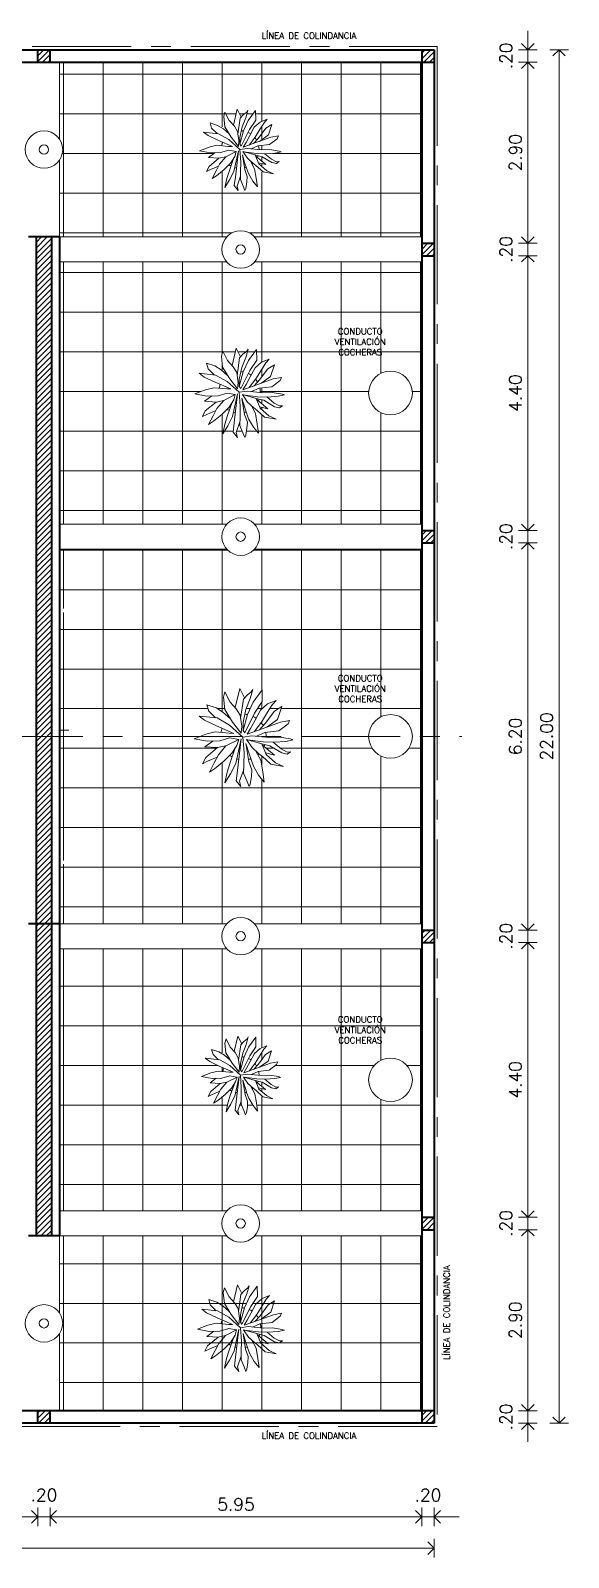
# Model space of a CAD drawing. Extents: x 952 to 1351, y -109 to 188.
# Drawn here: x 1068.18 to 1076.8, y 104.59 to 129.05 of the extents above; entities that cross this region are included whole.
import ezdxf

# ---------------------------------------------------------------- set-up
doc = ezdxf.new("R2010")
doc.units = 0
doc.header["$LTSCALE"] = 0.5
doc.linetypes.add('CENTER', pattern=[50.8, 31.75, -6.35, 6.35, -6.35])
doc.layers.get('0').update_dxf_attribs({"linetype": 'CONTINUOUS'})
doc.layers.get('Defpoints').update_dxf_attribs({"linetype": 'CONTINUOUS'})
for name, color, linetype, lineweight in [('Acotaciones', 9, 'CONTINUOUS', 9), ('Detalles .05', 243, 'CONTINUOUS', 5), ('Detalles 01', 8, 'CONTINUOUS', 9), ('Equipamiento fijo', 31, 'CONTINUOUS', 13), ('Muros corte', 7, 'CONTINUOUS', 40), ('Punta 01', 6, 'CONTINUOUS', 9), ('Punta 02', 11, 'CONTINUOUS', 20), ('Tratamiento pisos', 251, 'CONTINUOUS', 9), ('Vidrios', 147, 'CONTINUOUS', 13)]:
    doc.layers.add(name, color=color, linetype=linetype, lineweight=lineweight)
doc.styles.add('Texto 1 mm', font='simplex.shx', dxfattribs={"height": 0.1})
doc.styles.add('Texto 2 mm', font='simplex.shx', dxfattribs={"height": 0.2})
doc.dimstyles.new('Primera línea', dxfattribs={"dimscale": 0, "dimtxt": 0.2, "dimasz": 0.2, "dimexe": 0.15, "dimexo": 0, "dimgap": 0.1, "dimtad": 1, "dimzin": 4, "dimdsep": 46, "dimtxsty": 'Texto 2 mm', "dimblk": 'OPEN90', "dimcen": 2.5, "dimclrd": 256, "dimclre": 256, "dimclrt": 256, "dimadec": 0, "dimazin": 0, "dimtfac": 1, "dimtmove": 2, "dimatfit": 3, "dimldrblk": 'OPEN90', "dimfxl": 1, "dimtolj": 1, "dimtzin": 0, "dimlwd": -1, "dimlwe": -1, "dimarcsym": 0})
doc.dimstyles.new('Segunda línea', dxfattribs={"dimscale": 0, "dimtxt": 0.2, "dimasz": 0.2, "dimexe": 0.15, "dimexo": 0.5, "dimgap": 0.1, "dimtad": 1, "dimzin": 4, "dimdsep": 46, "dimtxsty": 'Texto 2 mm', "dimblk": 'OPEN90', "dimcen": 2.5, "dimclrd": 256, "dimclre": 256, "dimclrt": 256, "dimadec": 0, "dimazin": 0, "dimtfac": 1, "dimtmove": 2, "dimatfit": 3, "dimldrblk": 'OPEN90', "dimfxl": 1, "dimtolj": 1, "dimtzin": 0, "dimlwd": -1, "dimlwe": -1, "dimarcsym": 0})
pattern_1 = [(0, (10.8031, -2.4661), (0, 0.635), []), (90, (10.8031, -2.4661), (-0.635, 4e-17), [])]
pattern_2 = [(45, (10.88055, -3.54249), (-0.0449012806, 0.0449012806), [])]
pattern_3 = [(0, (10.8031, -2.4661), (1e-16, 0.635), []), (90, (10.8031, -2.4661), (-0.635, 2e-16), [])]

# ---------------------------------------------------------------- blocks, each defined once
blk = doc.blocks.new('_Open90')
at = {"color": 0, "linetype": 'ByBlock', "lineweight": -2}
for p, q in [((0, 0), (-1, 0)), ((-0.5, 0.5), (0, 0)), ((0, 0), (-0.5, -0.5))]:
    blk.add_line(p, q, dxfattribs=at)
blk = doc.blocks.new('*D204')
at = {"layer": 'Acotaciones', "transparency": 16777216}
for p, q in [((1062.949, 105.389), (1062.949, 105.089)), ((1063.149, 105.239), (1068.099, 105.239)), ((1068.299, 105.389), (1068.299, 105.089))]:
    blk.add_line(p, q, dxfattribs=at)
at = {"layer": 'Defpoints', "color": 0, "transparency": 16777216}
for p in [(1062.949, 105.389), (1068.299, 105.389), (1068.299, 105.239)]:
    blk.add_point(p, dxfattribs=at)
at = {"layer": 'Acotaciones', "transparency": 16777216, "xscale": 0.2, "yscale": 0.2, "zscale": 0.2, "rotation": 180}
blk.add_blockref('_Open90', (1062.949, 105.239), dxfattribs=at)
at = {"layer": 'Acotaciones', "transparency": 16777216, "xscale": 0.2, "yscale": 0.2, "zscale": 0.2}
blk.add_blockref('_Open90', (1068.299, 105.239), dxfattribs=at)
at = {"layer": 'Acotaciones', "transparency": 16777216, "insert": (1065.624, 105.439), "char_height": 0.2, "attachment_point": 5, "style": 'Texto 2 mm'}
blk.add_mtext('\\A1;5.35', dxfattribs=at)
blk = doc.blocks.new('*D205')
at = {"layer": 'Acotaciones', "transparency": 16777216}
for p, q in [((1068.499, 105.389), (1068.499, 105.089)), ((1068.699, 105.239), (1074.249, 105.239)), ((1074.449, 105.389), (1074.449, 105.089))]:
    blk.add_line(p, q, dxfattribs=at)
at = {"layer": 'Defpoints', "color": 0, "transparency": 16777216}
for p in [(1068.499, 105.389), (1074.449, 105.389), (1074.449, 105.239)]:
    blk.add_point(p, dxfattribs=at)
at = {"layer": 'Acotaciones', "transparency": 16777216, "xscale": 0.2, "yscale": 0.2, "zscale": 0.2, "rotation": 180}
blk.add_blockref('_Open90', (1068.499, 105.239), dxfattribs=at)
at = {"layer": 'Acotaciones', "transparency": 16777216, "xscale": 0.2, "yscale": 0.2, "zscale": 0.2}
blk.add_blockref('_Open90', (1074.449, 105.239), dxfattribs=at)
at = {"layer": 'Acotaciones', "transparency": 16777216, "insert": (1071.474, 105.439), "char_height": 0.2, "attachment_point": 5, "style": 'Texto 2 mm'}
blk.add_mtext('\\A1;5.95', dxfattribs=at)
blk = doc.blocks.new('*D207')
at = {"layer": 'Acotaciones', "transparency": 16777216}
for p, q in [((1032.649, 104.889), (1032.649, 104.589)), ((1032.849, 104.739), (1074.449, 104.739)), ((1074.649, 104.889), (1074.649, 104.589))]:
    blk.add_line(p, q, dxfattribs=at)
at = {"layer": 'Defpoints', "color": 0, "transparency": 16777216}
for p in [(1032.649, 105.389), (1074.649, 105.389), (1074.649, 104.739)]:
    blk.add_point(p, dxfattribs=at)
at = {"layer": 'Acotaciones', "transparency": 16777216, "xscale": 0.2, "yscale": 0.2, "zscale": 0.2, "rotation": 180}
blk.add_blockref('_Open90', (1032.649, 104.739), dxfattribs=at)
at = {"layer": 'Acotaciones', "transparency": 16777216, "xscale": 0.2, "yscale": 0.2, "zscale": 0.2}
blk.add_blockref('_Open90', (1074.649, 104.739), dxfattribs=at)
at = {"layer": 'Acotaciones', "transparency": 16777216, "insert": (1053.649, 104.939), "char_height": 0.2, "attachment_point": 5, "style": 'Texto 2 mm'}
blk.add_mtext('\\A1;42.00', dxfattribs=at)
blk = doc.blocks.new('*D208')
at = {"layer": 'Acotaciones', "transparency": 16777216}
for p, q in [((1075.999, 109.839), (1076.299, 109.839)), ((1076.149, 107.139), (1076.149, 109.639)), ((1075.999, 106.939), (1076.299, 106.939))]:
    blk.add_line(p, q, dxfattribs=at)
at = {"layer": 'Defpoints', "color": 0, "transparency": 16777216}
for p in [(1075.999, 109.839), (1076.149, 109.839), (1075.999, 106.939)]:
    blk.add_point(p, dxfattribs=at)
at = {"layer": 'Acotaciones', "transparency": 16777216, "xscale": 0.2, "yscale": 0.2, "zscale": 0.2}
for p, rotation in [((1076.149, 109.839), 90), ((1076.149, 106.939), 270)]:
    blk.add_blockref('_Open90', p, dxfattribs=dict(at, rotation=rotation))
at = {"layer": 'Acotaciones', "transparency": 16777216, "insert": (1075.949, 108.389), "char_height": 0.2, "attachment_point": 5, "rotation": 90, "style": 'Texto 2 mm'}
blk.add_mtext('\\A1;2.90', dxfattribs=at)
blk = doc.blocks.new('*D209')
at = {"layer": 'Acotaciones', "transparency": 16777216}
for p, q in [((1075.999, 114.439), (1076.299, 114.439)), ((1076.149, 110.239), (1076.149, 114.239)), ((1075.999, 110.039), (1076.299, 110.039))]:
    blk.add_line(p, q, dxfattribs=at)
at = {"layer": 'Defpoints', "color": 0, "transparency": 16777216}
for p in [(1075.999, 114.439), (1076.149, 114.439), (1075.999, 110.039)]:
    blk.add_point(p, dxfattribs=at)
at = {"layer": 'Acotaciones', "transparency": 16777216, "xscale": 0.2, "yscale": 0.2, "zscale": 0.2}
for p, rotation in [((1076.149, 114.439), 90), ((1076.149, 110.039), 270)]:
    blk.add_blockref('_Open90', p, dxfattribs=dict(at, rotation=rotation))
at = {"layer": 'Acotaciones', "transparency": 16777216, "insert": (1075.949, 112.239), "char_height": 0.2, "attachment_point": 5, "rotation": 90, "style": 'Texto 2 mm'}
blk.add_mtext('\\A1;4.40', dxfattribs=at)
blk = doc.blocks.new('*D210')
at = {"layer": 'Acotaciones', "transparency": 16777216}
for p, q in [((1075.999, 120.839), (1076.299, 120.839)), ((1076.149, 114.839), (1076.149, 120.639)), ((1075.999, 114.639), (1076.299, 114.639))]:
    blk.add_line(p, q, dxfattribs=at)
at = {"layer": 'Defpoints', "color": 0, "transparency": 16777216}
for p in [(1075.999, 120.839), (1076.149, 120.839), (1075.999, 114.639)]:
    blk.add_point(p, dxfattribs=at)
at = {"layer": 'Acotaciones', "transparency": 16777216, "xscale": 0.2, "yscale": 0.2, "zscale": 0.2}
for p, rotation in [((1076.149, 120.839), 90), ((1076.149, 114.639), 270)]:
    blk.add_blockref('_Open90', p, dxfattribs=dict(at, rotation=rotation))
at = {"layer": 'Acotaciones', "transparency": 16777216, "insert": (1075.949, 117.739), "char_height": 0.2, "attachment_point": 5, "rotation": 90, "style": 'Texto 2 mm'}
blk.add_mtext('\\A1;6.20', dxfattribs=at)
blk = doc.blocks.new('*D211')
at = {"layer": 'Acotaciones', "transparency": 16777216}
for p, q in [((1075.999, 125.439), (1076.299, 125.439)), ((1076.149, 121.239), (1076.149, 125.239)), ((1075.999, 121.039), (1076.299, 121.039))]:
    blk.add_line(p, q, dxfattribs=at)
at = {"layer": 'Defpoints', "color": 0, "transparency": 16777216}
for p in [(1075.999, 125.439), (1076.149, 125.439), (1075.999, 121.039)]:
    blk.add_point(p, dxfattribs=at)
at = {"layer": 'Acotaciones', "transparency": 16777216, "xscale": 0.2, "yscale": 0.2, "zscale": 0.2}
for p, rotation in [((1076.149, 125.439), 90), ((1076.149, 121.039), 270)]:
    blk.add_blockref('_Open90', p, dxfattribs=dict(at, rotation=rotation))
at = {"layer": 'Acotaciones', "transparency": 16777216, "insert": (1075.949, 123.239), "char_height": 0.2, "attachment_point": 5, "rotation": 90, "style": 'Texto 2 mm'}
blk.add_mtext('\\A1;4.40', dxfattribs=at)
blk = doc.blocks.new('*D212')
at = {"layer": 'Acotaciones', "transparency": 16777216}
for p, q in [((1075.999, 128.539), (1076.299, 128.539)), ((1076.149, 125.839), (1076.149, 128.339)), ((1075.999, 125.639), (1076.299, 125.639))]:
    blk.add_line(p, q, dxfattribs=at)
at = {"layer": 'Defpoints', "color": 0, "transparency": 16777216}
for p in [(1075.999, 128.539), (1076.149, 128.539), (1075.999, 125.639)]:
    blk.add_point(p, dxfattribs=at)
at = {"layer": 'Acotaciones', "transparency": 16777216, "xscale": 0.2, "yscale": 0.2, "zscale": 0.2}
for p, rotation in [((1076.149, 128.539), 90), ((1076.149, 125.639), 270)]:
    blk.add_blockref('_Open90', p, dxfattribs=dict(at, rotation=rotation))
at = {"layer": 'Acotaciones', "transparency": 16777216, "insert": (1075.949, 127.089), "char_height": 0.2, "attachment_point": 5, "rotation": 90, "style": 'Texto 2 mm'}
blk.add_mtext('\\A1;2.90', dxfattribs=at)
blk = doc.blocks.new('*D213')
at = {"layer": 'Acotaciones', "transparency": 16777216}
for p, q in [((1076.499, 128.739), (1076.799, 128.739)), ((1076.649, 106.939), (1076.649, 128.539)), ((1076.499, 106.739), (1076.799, 106.739))]:
    blk.add_line(p, q, dxfattribs=at)
at = {"layer": 'Defpoints', "color": 0, "transparency": 16777216}
for p in [(1075.999, 128.739), (1076.649, 128.739), (1075.999, 106.739)]:
    blk.add_point(p, dxfattribs=at)
at = {"layer": 'Acotaciones', "transparency": 16777216, "xscale": 0.2, "yscale": 0.2, "zscale": 0.2}
for p, rotation in [((1076.649, 128.739), 90), ((1076.649, 106.739), 270)]:
    blk.add_blockref('_Open90', p, dxfattribs=dict(at, rotation=rotation))
at = {"layer": 'Acotaciones', "transparency": 16777216, "insert": (1076.449, 117.739), "char_height": 0.2, "attachment_point": 5, "rotation": 90, "style": 'Texto 2 mm'}
blk.add_mtext('\\A1;22.00', dxfattribs=at)
blk = doc.blocks.new('Planta 1')
for p, q in [((-0.039, 0.64), (-0.099, 0.388)), ((0.024, 0.515), (-0.039, 0.64)), ((0.132, 0.627), (0.097, 0.506)), ((0.113, 0.595), (0.132, 0.627)), ((0.137, 0.461), (0.254, 0.622)), ((0.254, 0.622), (0.257, 0.466)), ((-0.35, 0.384), (-0.47, 0.424)), ((-0.47, 0.424), (-0.446, 0.342)), ((-0.233, 0.595), (-0.254, 0.525)), ((-0.254, 0.525), (-0.236, 0.364)), ((-0.166, 0.461), (-0.233, 0.595)), ((-0.084, 0.372), (-0.166, 0.461)), ((-0.027, 0.244), (0.009, 0.498)), ((0.009, 0.498), (0.057, 0.553)), ((0.097, 0.506), (0.041, 0.362)), ((0.057, 0.553), (0.113, 0.595)), ((0.063, 0.299), (0.137, 0.461)), ((0.257, 0.466), (0.156, 0.317)), ((0.326, 0.436), (0.233, 0.354)), ((0.438, 0.481), (0.326, 0.436)), ((0.326, 0.329), (0.387, 0.426)), ((0.387, 0.426), (0.438, 0.481)), ((0.512, 0.401), (0.416, 0.342)), ((0.456, 0.232), (0.512, 0.401)), ((-0.337, 0.252), (-0.574, 0.277)), ((-0.574, 0.277), (-0.502, 0.222)), ((-0.502, 0.222), (-0.345, 0.15)), ((-0.446, 0.342), (-0.358, 0.254)), ((-0.259, 0.329), (-0.35, 0.384)), ((-0.172, 0.158), (-0.337, 0.252)), ((-0.164, 0.246), (-0.259, 0.329)), ((-0.236, 0.364), (-0.134, 0.198)), ((-0.033, 0.287), (-0.084, 0.372)), ((-0.012, 0.145), (-0.033, 0.287)), ((0.041, 0.362), (0.004, 0.193)), ((0.004, 0.087), (0.063, 0.299)), ((0.156, 0.317), (0.026, 0.055)), ((0.164, 0.225), (0.102, 0.113)), ((0.233, 0.354), (0.164, 0.225)), ((0.246, 0.198), (0.326, 0.329)), ((0.416, 0.342), (0.297, 0.18)), ((0.315, 0.131), (0.456, 0.232)), ((0.616, 0.217), (0.496, 0.195)), ((0.597, 0.173), (0.616, 0.217)), ((-0.483, 0.039), (-0.637, -0.021)), ((-0.361, 0.068), (-0.483, 0.039)), ((-0.177, 0.051), (-0.361, 0.068)), ((-0.345, 0.15), (-0.116, 0.05)), ((-0.116, 0.05), (-0.177, 0.051)), ((0.002, 0.002), (-0.172, 0.158)), ((-0.134, 0.198), (-0.021, 0.051)), ((-0.021, 0.051), (-0.012, 0.145)), ((0.002, 0.002), (0.121, 0.019)), ((0.017, -0.2), (0.002, 0.002)), ((0.004, 0.193), (0.004, 0.087)), ((0.026, 0.055), (0.004, 0.087)), ((0.102, 0.113), (0.058, 0.039)), ((0.257, 0.111), (0.058, 0.039)), ((0.121, 0.019), (0.347, -0.006)), ((0.149, 0.072), (0.246, 0.198)), ((0.182, 0.012), (0.291, 0.061)), ((0.297, 0.18), (0.22, 0.096)), ((0.496, 0.195), (0.257, 0.111)), ((0.291, 0.061), (0.475, 0.081)), ((0.475, 0.081), (0.597, 0.173)), ((-0.637, -0.021), (-0.464, -0.053)), ((-0.394, -0.051), (-0.496, -0.128)), ((-0.496, -0.128), (-0.331, -0.138)), ((-0.331, -0.138), (-0.486, -0.267)), ((-0.464, -0.053), (-0.302, -0.048)), ((-0.331, -0.138), (-0.22, -0.115)), ((-0.22, -0.115), (-0.318, -0.232)), ((-0.302, -0.048), (-0.172, -0.011)), ((-0.053, -0.03), (-0.22, -0.115)), ((-0.172, -0.011), (-0.053, -0.03)), ((-0.097, -0.141), (-0.164, -0.334)), ((-0.142, -0.212), (-0.076, -0.108)), ((-0.092, -0.346), (-0.019, -0.022)), ((-0.076, -0.108), (-0.053, -0.03)), ((-0.068, -0.438), (-0.019, -0.022)), ((0.015, -0.354), (0.017, -0.2)), ((0.043, -0.084), (0.081, -0.319)), ((0.084, -0.22), (0.043, -0.084)), ((0.051, -0.031), (0.249, -0.086)), ((0.124, -0.138), (0.051, -0.031)), ((0.27, -0.061), (0.062, -0.034)), ((0.209, -0.215), (0.124, -0.138)), ((0.174, -0.184), (0.238, -0.304)), ((0.249, -0.086), (0.307, -0.227)), ((0.358, -0.113), (0.249, -0.086)), ((0.257, -0.103), (0.416, -0.237)), ((0.414, -0.066), (0.27, -0.061)), ((0.347, -0.006), (0.48, -0.001)), ((0.512, -0.207), (0.358, -0.113)), ((0.401, -0.065), (0.507, -0.153)), ((0.566, -0.056), (0.414, -0.066)), ((0.48, -0.001), (0.627, -0.023)), ((0.507, -0.153), (0.584, -0.195)), ((0.659, -0.036), (0.566, -0.056)), ((0.584, -0.195), (0.629, -0.192)), ((0.629, -0.192), (0.584, -0.222)), ((0.627, -0.023), (0.659, -0.036)), ((-0.486, -0.267), (-0.528, -0.349)), ((-0.528, -0.349), (-0.462, -0.317)), ((-0.462, -0.317), (-0.334, -0.262)), ((-0.374, -0.336), (-0.438, -0.461)), ((-0.318, -0.232), (-0.374, -0.336)), ((-0.369, -0.416), (-0.246, -0.317)), ((-0.246, -0.317), (-0.142, -0.212)), ((-0.164, -0.334), (-0.206, -0.458)), ((-0.161, -0.483), (-0.092, -0.346)), ((0.012, -0.475), (0.015, -0.354)), ((0.081, -0.319), (0.121, -0.428)), ((0.11, -0.294), (0.084, -0.22)), ((0.14, -0.379), (0.11, -0.294)), ((0.209, -0.5), (0.14, -0.379)), ((0.259, -0.254), (0.209, -0.215)), ((0.238, -0.304), (0.265, -0.456)), ((0.371, -0.356), (0.259, -0.254)), ((0.416, -0.237), (0.299, -0.208)), ((0.307, -0.227), (0.43, -0.336)), ((0.536, -0.386), (0.371, -0.356)), ((0.43, -0.336), (0.536, -0.386)), ((0.584, -0.222), (0.512, -0.207)), ((-0.438, -0.461), (-0.369, -0.416)), ((-0.206, -0.458), (-0.233, -0.6)), ((-0.233, -0.6), (-0.161, -0.483)), ((-0.086, -0.572), (-0.068, -0.438)), ((-0.023, -0.649), (-0.086, -0.572)), ((0.013, -0.425), (-0.041, -0.58)), ((-0.041, -0.58), (-0.023, -0.649)), ((0.057, -0.582), (0.012, -0.475)), ((0.084, -0.649), (0.057, -0.582)), ((0.116, -0.515), (0.1, -0.617)), ((0.121, -0.428), (0.116, -0.515)), ((0.281, -0.59), (0.209, -0.5)), ((0.265, -0.456), (0.281, -0.59)), ((0.1, -0.617), (0.084, -0.649))]:
    blk.add_line(p, q)
at = {"layer": 'Detalles .05'}
for start, end in [(125.0386, 125.0807), (79.6774, 86.207), (55.7777, 65.1238), (157.2574, 168.4231), (29.6412, 39.1255), (359.4429, 11.7162), (335.4998, 341.0401), (233.5733, 240.8096), (253.2847, 258.683), (283.2227, 289.1148), (309.5647, 313.1025)]:
    blk.add_arc((0.008, 0.001), 0.3, start, end, dxfattribs=at)

msp = doc.modelspace()

# ---------------------------------------------------------------- hatches: boundary and pattern name
at = {"layer": 'Detalles 01'}
h = msp.add_hatch(dxfattribs=at)
h.set_pattern_fill('ANSI31', color=256, scale=0.02, style=0)
h.set_pattern_definition(pattern_2)
h.paths.add_polyline_path([(1068.299, 128.739), (1068.299, 128.539), (1068.499, 128.539), (1068.499, 128.739)])
h = msp.add_hatch(dxfattribs=at)
h.set_pattern_fill('ANSI31', color=256, scale=0.02, style=0)
h.set_pattern_definition(pattern_2)
h.paths.add_polyline_path([(1074.449, 128.539), (1074.649, 128.539), (1074.649, 128.739), (1074.449, 128.739)])
h = msp.add_hatch(dxfattribs=at)
h.set_pattern_fill('ANSI31', color=256, scale=0.02, style=0)
h.set_pattern_definition(pattern_2)
h.paths.add_polyline_path([(1068.519, 125.739), (1068.279, 125.739), (1068.279, 114.739), (1068.519, 114.739)])
h = msp.add_hatch(dxfattribs=at)
h.set_pattern_fill('ANSI31', color=256, scale=0.02, style=0)
h.set_pattern_definition(pattern_2)
h.paths.add_polyline_path([(1074.449, 125.439), (1074.649, 125.439), (1074.649, 125.639), (1074.449, 125.639)])
h = msp.add_hatch(dxfattribs=at)
h.set_pattern_fill('ANSI31', color=256, scale=0.02, style=0)
h.set_pattern_definition(pattern_2)
h.paths.add_polyline_path([(1074.649, 120.839), (1074.649, 121.039), (1074.449, 121.039), (1074.449, 120.839)])
h = msp.add_hatch(dxfattribs=at)
h.set_pattern_fill('ANSI31', color=256, scale=0.02, style=0)
h.set_pattern_definition(pattern_2)
h.paths.add_polyline_path([(1068.519, 114.739), (1068.279, 114.739), (1068.279, 109.739), (1068.519, 109.739)])
h = msp.add_hatch(dxfattribs=at)
h.set_pattern_fill('ANSI31', color=256, scale=0.02, style=0)
h.set_pattern_definition(pattern_2)
h.paths.add_polyline_path([(1074.649, 114.639), (1074.449, 114.639), (1074.449, 114.439), (1074.649, 114.439)])
h = msp.add_hatch(dxfattribs=at)
h.set_pattern_fill('ANSI31', color=256, scale=0.02, style=0)
h.set_pattern_definition([(45, (10.8031, -5.668977), (-0.0449012806, 0.0449012806), [])])
h.paths.add_polyline_path([(1074.649, 110.039), (1074.449, 110.039), (1074.449, 109.839), (1074.649, 109.839)])
h = msp.add_hatch(dxfattribs=at)
h.set_pattern_fill('ANSI31', color=256, scale=0.02, style=0)
h.set_pattern_definition(pattern_2)
h.paths.add_polyline_path([(1068.499, 106.939), (1068.299, 106.939), (1068.299, 106.739), (1068.499, 106.739)])
h = msp.add_hatch(dxfattribs=at)
h.set_pattern_fill('ANSI31', color=256, scale=0.02, style=0)
h.set_pattern_definition(pattern_2)
h.paths.add_polyline_path([(1074.449, 106.739), (1074.649, 106.739), (1074.649, 106.939), (1074.449, 106.939)])
at = {"layer": 'Tratamiento pisos'}
h = msp.add_hatch(dxfattribs=at)
h.set_pattern_fill('NET,_O', color=256, scale=0.2)
h.set_pattern_definition(pattern_3)
h.paths.add_polyline_path([(1068.649, 128.539), (1068.649, 127.305, -0.147477), (1068.699, 127.139, -0.147477), (1068.649, 126.973), (1068.649, 125.739), (1071.325, 125.739, -0.447214), (1071.772, 125.739), (1074.449, 125.739), (1074.449, 128.539)])
h.paths.add_polyline_path([(1071.172, 127.396), (1071.083, 127.484), (1071.059, 127.566), (1071.297, 127.487), (1071.276, 127.669), (1071.298, 127.739), (1071.365, 127.604), (1071.433, 127.53), (1071.494, 127.784), (1071.552, 127.667), (1071.647, 127.739), (1071.665, 127.771), (1071.63, 127.649), (1071.574, 127.504), (1071.561, 127.442, -0.028046), (1071.594, 127.438), (1071.671, 127.604), (1071.789, 127.766), (1071.792, 127.551), (1071.974, 127.624), (1071.923, 127.569), (1071.861, 127.471), (1071.776, 127.33, -0.119282), (1071.837, 127.202), (1072.011, 127.221), (1072.135, 127.313), (1072.154, 127.358), (1072.033, 127.336), (1071.818, 127.26, -0.104678), (1071.843, 127.137), (1071.883, 127.133), (1072.099, 127.141), (1072.197, 127.103), (1071.962, 127.053), (1072.044, 126.985), (1072.121, 126.943), (1072.167, 126.945), (1072.098, 126.9), (1071.893, 127.025), (1071.827, 127.042, -0.024179), (1071.816, 127.015), (1071.952, 126.9), (1071.834, 126.93), (1071.842, 126.91), (1071.966, 126.8), (1072.073, 126.75), (1071.778, 126.803), (1071.799, 126.68), (1071.816, 126.545), (1071.657, 126.742), (1071.649, 126.62), (1071.625, 126.465), (1071.59, 126.552), (1071.536, 126.682), (1071.491, 126.555), (1071.51, 126.485), (1071.37, 126.653), (1071.298, 126.535), (1071.325, 126.677), (1071.368, 126.803), (1071.393, 126.876, -0.031585), (1071.361, 126.897), (1071.284, 126.82), (1071.081, 126.655), (1071.194, 126.874), (1071.067, 126.82), (1071, 126.788), (1071.043, 126.87), (1071.199, 127), (1071.032, 127.01), (1071.119, 127.075), (1070.89, 127.118), (1071.132, 127.212), (1071.244, 127.201, -0.048758), (1071.262, 127.257), (1071.185, 127.291), (1070.893, 127.425)], flags=16)
h = msp.add_hatch(dxfattribs=at)
h.set_pattern_fill('NET,_O', color=256, scale=0.2)
h.set_pattern_definition(pattern_1)
h.paths.add_polyline_path([(1068.649, 125.339), (1068.649, 121.139), (1071.325, 121.139, -0.447214), (1071.772, 121.139), (1074.449, 121.139), (1074.449, 125.339), (1071.772, 125.339, -0.447214), (1071.325, 125.339)])
h.paths.add_polyline_path([(1070.886, 123.556), (1071.126, 123.531), (1071.028, 123.628), (1071.001, 123.719), (1071.134, 123.675), (1071.235, 123.614), (1071.34, 123.523, -0.000184), (1071.34, 123.523), (1071.261, 123.653), (1071.241, 123.832), (1071.264, 123.909), (1071.338, 123.76), (1071.413, 123.679), (1071.48, 123.958), (1071.549, 123.82), (1071.586, 123.862), (1071.648, 123.909), (1071.668, 123.945), (1071.63, 123.81), (1071.568, 123.65), (1071.553, 123.582, -0.028046), (1071.59, 123.578), (1071.674, 123.76), (1071.804, 123.939), (1071.807, 123.766), (1071.695, 123.6), (1071.671, 123.552, -0.040803), (1071.718, 123.526), (1071.78, 123.642), (1071.884, 123.733), (1072.008, 123.782), (1071.952, 123.722), (1071.884, 123.614), (1071.795, 123.468), (1071.789, 123.46, -0.041407), (1071.82, 123.415), (1071.851, 123.449), (1071.984, 123.628), (1072.09, 123.694), (1072.028, 123.507), (1071.872, 123.395), (1072.073, 123.465), (1072.205, 123.49), (1072.185, 123.441), (1072.049, 123.339), (1071.857, 123.318, -0.053604), (1071.864, 123.247), (1071.907, 123.242), (1072.055, 123.248), (1072.217, 123.223), (1072.253, 123.209), (1072.149, 123.187), (1071.981, 123.176), (1071.967, 123.177), (1072.084, 123.08), (1072.17, 123.033), (1072.22, 123.036), (1072.17, 123.003), (1072.09, 123.019), (1071.919, 123.124), (1071.846, 123.142, -0.024179), (1071.834, 123.113), (1071.984, 122.986), (1071.854, 123.019), (1071.863, 122.997), (1071.999, 122.876), (1072.117, 122.821), (1071.934, 122.854), (1071.81, 122.967), (1071.758, 123.008, -0.015438), (1071.743, 122.994), (1071.786, 122.912), (1071.816, 122.744), (1071.834, 122.595), (1071.754, 122.694), (1071.677, 122.829), (1071.645, 122.923), (1071.64, 122.936, -0.025715), (1071.607, 122.927), (1071.612, 122.895), (1071.657, 122.774), (1071.651, 122.678), (1071.633, 122.565), (1071.615, 122.529), (1071.586, 122.603), (1071.536, 122.722), (1071.537, 122.778), (1071.477, 122.606), (1071.497, 122.529), (1071.426, 122.614), (1071.447, 122.763), (1071.466, 122.924, -0.023559), (1071.435, 122.932), (1071.421, 122.865), (1071.344, 122.714), (1071.264, 122.584), (1071.294, 122.741), (1071.341, 122.879), (1071.369, 122.96, -0.031585), (1071.334, 122.983), (1071.249, 122.898), (1071.114, 122.788), (1071.037, 122.738), (1071.108, 122.876), (1071.152, 122.959), (1071.01, 122.898), (1070.937, 122.862), (1070.984, 122.953), (1071.155, 123.096), (1070.972, 123.107), (1071.086, 123.193), (1071.007, 123.19), (1070.816, 123.226), (1070.987, 123.292), (1071.122, 123.325), (1071.205, 123.317, -0.048758), (1071.224, 123.379), (1071.14, 123.416), (1070.966, 123.496)], flags=16)
h.paths.add_polyline_path([(1074.299, 123.239, -1), (1073.599, 123.239, -1)], flags=16)
h = msp.add_hatch(dxfattribs=at)
h.set_pattern_fill('NET,_O', color=256, scale=0.2)
h.set_pattern_definition(pattern_1)
h.paths.add_polyline_path([(1074.449, 120.739), (1071.772, 120.739, -0.447214), (1071.325, 120.739), (1068.649, 120.739), (1068.649, 119.786), (1069.282, 119.786), (1069.282, 119.726, -0.308239), (1068.649, 118.913), (1068.649, 117.739), (1070.9, 117.739), (1070.993, 117.775), (1071.142, 117.811), (1071.233, 117.802, -0.048758), (1071.254, 117.87), (1071.162, 117.911), (1070.97, 117.999), (1070.882, 118.066), (1071.146, 118.038), (1071.038, 118.144), (1071.009, 118.244), (1071.155, 118.196), (1071.266, 118.129), (1071.381, 118.028, -0.000184), (1071.382, 118.029), (1071.295, 118.172), (1071.272, 118.368), (1071.298, 118.453), (1071.379, 118.29), (1071.462, 118.2), (1071.535, 118.508), (1071.611, 118.355), (1071.652, 118.402), (1071.72, 118.453), (1071.743, 118.493), (1071.7, 118.344), (1071.632, 118.169), (1071.616, 118.094, -0.028046), (1071.657, 118.089), (1071.749, 118.29), (1071.892, 118.487), (1071.895, 118.296), (1071.772, 118.114), (1071.746, 118.061, -0.040803), (1071.797, 118.032), (1071.866, 118.159), (1071.98, 118.259), (1072.116, 118.314), (1072.054, 118.247), (1071.98, 118.129), (1071.882, 117.969), (1071.875, 117.96, -0.041407), (1071.91, 117.91), (1071.944, 117.947), (1072.09, 118.144), (1072.207, 118.217), (1072.139, 118.011), (1071.966, 117.888), (1072.187, 117.966), (1072.333, 117.993), (1072.311, 117.938), (1072.161, 117.826), (1071.95, 117.803, -0.044317), (1071.957, 117.739), (1073.599, 117.739, -1), (1074.299, 117.739), (1074.449, 117.739)])
h.paths.add_polyline_path([(1069.282, 119.726), (1068.649, 119.726), (1068.649, 118.913, 0.308239)], flags=16)
h.paths.add_polyline_path([(1074.449, 117.739), (1074.299, 117.739, -1), (1073.599, 117.739), (1071.957, 117.739, -0.009265), (1071.958, 117.725), (1072.006, 117.72), (1072.168, 117.726), (1072.346, 117.699), (1072.385, 117.684), (1072.272, 117.66), (1072.087, 117.647), (1072.071, 117.648), (1072.2, 117.541), (1072.294, 117.49), (1072.35, 117.493), (1072.294, 117.457), (1072.207, 117.475), (1072.019, 117.59), (1071.938, 117.61, -0.024179), (1071.925, 117.577), (1072.09, 117.438), (1071.947, 117.474), (1071.957, 117.451), (1072.106, 117.317), (1072.236, 117.257), (1072.035, 117.293), (1071.898, 117.417), (1071.842, 117.462, -0.015438), (1071.825, 117.447), (1071.872, 117.357), (1071.905, 117.172), (1071.924, 117.008), (1071.837, 117.117), (1071.752, 117.266), (1071.717, 117.369), (1071.711, 117.383, -0.025715), (1071.675, 117.373), (1071.681, 117.339), (1071.73, 117.205), (1071.723, 117.099), (1071.704, 116.975), (1071.684, 116.936), (1071.652, 117.017), (1071.597, 117.148), (1071.598, 117.209), (1071.532, 117.02), (1071.554, 116.936), (1071.476, 117.029), (1071.499, 117.193), (1071.52, 117.37, -0.023559), (1071.486, 117.379), (1071.47, 117.305), (1071.386, 117.139), (1071.298, 116.996), (1071.33, 117.169), (1071.382, 117.32), (1071.413, 117.41, -0.031585), (1071.374, 117.435), (1071.282, 117.341), (1071.132, 117.22), (1071.048, 117.166), (1071.126, 117.317), (1071.175, 117.408), (1071.019, 117.341), (1070.938, 117.302), (1070.99, 117.402), (1071.178, 117.56), (1070.977, 117.572), (1071.102, 117.665), (1071.016, 117.663), (1070.805, 117.702), (1070.9, 117.739), (1068.649, 117.739), (1068.649, 116.582, -0.352877), (1069.282, 115.752), (1069.282, 115.692), (1068.649, 115.692), (1068.649, 114.739), (1071.325, 114.739, -0.447214), (1071.772, 114.739), (1074.449, 114.739)])
h.paths.add_polyline_path([(1068.649, 116.582), (1068.649, 115.752), (1069.282, 115.752, 0.352877)], flags=16)
h.paths.add_polyline_path([(1070.714, 119.879), (1072.414, 119.879), (1072.414, 119.208), (1070.714, 119.208)], flags=24)
h = msp.add_hatch(dxfattribs=at)
h.set_pattern_fill('NET,_O', color=256, scale=0.2)
h.set_pattern_definition(pattern_1)
h.paths.add_polyline_path([(1071.772, 114.339, -0.447214), (1071.325, 114.339), (1068.649, 114.339), (1068.649, 110.139), (1071.325, 110.139, -0.447214), (1071.772, 110.139), (1074.449, 110.139), (1074.449, 114.339)])
h.paths.add_polyline_path([(1072.144, 112.526), (1072.126, 112.482), (1071.894, 112.308), (1072.091, 112.316), (1072.185, 112.279), (1071.958, 112.23), (1072.037, 112.165), (1072.113, 112.124), (1072.157, 112.126), (1072.09, 112.082), (1071.892, 112.204), (1071.827, 112.22, -0.024179), (1071.817, 112.194), (1071.949, 112.083), (1071.835, 112.111), (1071.843, 112.092), (1071.962, 111.986), (1072.066, 111.937), (1071.78, 111.989), (1071.826, 111.727), (1071.663, 111.93), (1071.656, 111.811), (1071.632, 111.661), (1071.599, 111.746), (1071.546, 111.871), (1071.502, 111.748), (1071.521, 111.68), (1071.386, 111.843), (1071.316, 111.729), (1071.342, 111.867), (1071.383, 111.988), (1071.408, 112.059, -0.031585), (1071.377, 112.079), (1071.303, 112.005), (1071.106, 111.845), (1071.215, 112.057), (1071.092, 112.005), (1071.027, 111.973), (1071.137, 112.184), (1071.058, 112.189), (1071.143, 112.252), (1070.921, 112.293), (1071.155, 112.384), (1071.264, 112.374, -0.048758), (1071.281, 112.428), (1071.206, 112.461), (1070.923, 112.591), (1071.194, 112.562), (1071.108, 112.647), (1071.084, 112.727), (1071.315, 112.651), (1071.295, 112.827), (1071.316, 112.894), (1071.38, 112.764), (1071.446, 112.692), (1071.505, 112.938), (1071.561, 112.825), (1071.653, 112.894), (1071.671, 112.926), (1071.638, 112.807), (1071.583, 112.667), (1071.57, 112.607, -0.028046), (1071.602, 112.603), (1071.676, 112.764), (1071.791, 112.921), (1071.794, 112.713), (1071.97, 112.783), (1071.921, 112.73), (1071.861, 112.635), (1071.778, 112.499, -0.040531), (1071.805, 112.46), (1071.832, 112.49), (1071.949, 112.647), (1072.043, 112.705), (1071.973, 112.494)], flags=16)
h.paths.add_polyline_path([(1074.299, 112.239, -1), (1073.599, 112.239, -1)], flags=16)
h = msp.add_hatch(dxfattribs=at)
h.set_pattern_fill('NET,_O', color=256, scale=0.2)
h.set_pattern_definition(pattern_3)
h.paths.add_polyline_path([(1068.649, 109.739), (1068.649, 108.505, -0.147477), (1068.699, 108.339, -0.147477), (1068.649, 108.173), (1068.649, 106.939), (1074.449, 106.939), (1074.449, 109.739), (1071.772, 109.739, -0.447214), (1071.325, 109.739)])
h.paths.add_polyline_path([(1071.679, 108.563), (1071.817, 108.767), (1071.815, 108.935), (1071.689, 108.762), (1071.609, 108.588), (1071.608, 108.585, -0.058012)], flags=16)

# ---------------------------------------------------------------- linework, layer by layer
at = {"layer": 'Acotaciones'}
for p, q in [((1076.149, 128.739), (1076.149, 129.039)), ((1075.999, 128.739), (1076.299, 128.739)), ((1076.149, 128.739), (1076.049, 128.839)), ((1076.249, 128.839), (1076.149, 128.739)), ((1076.149, 128.539), (1076.149, 128.739)), ((1076.149, 125.439), (1076.149, 125.639)), ((1076.149, 120.839), (1076.149, 121.039)), ((1076.149, 114.439), (1076.149, 114.639)), ((1076.149, 109.839), (1076.149, 110.039)), ((1076.149, 106.739), (1076.149, 106.939)), ((1075.999, 106.739), (1076.299, 106.739)), ((1076.049, 106.639), (1076.149, 106.739)), ((1076.149, 106.739), (1076.249, 106.639)), ((1076.149, 106.739), (1076.149, 106.439)), ((1068.299, 105.239), (1068.499, 105.239)), ((1074.249, 105.239), (1074.049, 105.239)), ((1074.449, 105.239), (1074.649, 105.239)), ((1074.649, 105.389), (1074.649, 105.089)), ((1074.649, 105.239), (1074.749, 105.339)), ((1074.649, 105.239), (1075.049, 105.239)), ((1074.749, 105.139), (1074.649, 105.239))]:
    msp.add_line(p, q, dxfattribs=at)
at = {"layer": 'Detalles 01', "linetype": 'CENTER', "ltscale": 0.1}
for p, q in [((1032.649, 128.789), (1074.699, 128.789)), ((1074.699, 128.789), (1074.699, 106.689)), ((1047.116, 117.739), (1075.092, 117.739)), ((1074.699, 106.689), (1032.649, 106.689))]:
    msp.add_line(p, q, dxfattribs=at)
at = {"layer": 'Detalles 01'}
msp.add_line((1068.799, 117.839), (1068.649, 117.839), dxfattribs=at)
at = {"layer": 'Equipamiento fijo'}
for centre in [(1068.399, 127.139), (1071.549, 125.539), (1071.549, 120.939), (1071.549, 114.539), (1071.549, 109.939), (1068.399, 108.339)]:
    msp.add_circle(centre, 0.3, dxfattribs=at)
at = {"layer": 'Muros corte'}
for p, q in [((1032.649, 128.739), (1074.649, 128.739)), ((1068.299, 128.539), (1068.299, 128.739)), ((1068.499, 128.539), (1068.499, 128.739)), ((1074.449, 128.739), (1074.449, 106.739)), ((1074.649, 128.739), (1074.649, 106.739)), ((1032.649, 128.539), (1074.649, 128.539)), ((1068.649, 125.739), (1068.149, 125.739)), ((1068.279, 114.739), (1068.279, 125.739)), ((1068.519, 125.739), (1068.519, 109.739)), ((1068.649, 125.739), (1068.649, 114.537)), ((1074.449, 125.639), (1074.649, 125.639)), ((1074.449, 125.439), (1074.649, 125.439)), ((1074.449, 121.039), (1074.649, 121.039)), ((1074.449, 120.839), (1074.649, 120.839)), ((1068.649, 114.739), (1068.149, 114.739)), ((1068.279, 109.739), (1068.279, 114.739)), ((1068.474, 114.739), (1068.324, 114.739)), ((1068.649, 114.739), (1068.649, 109.739)), ((1074.449, 114.639), (1074.649, 114.639)), ((1074.449, 114.439), (1074.649, 114.439)), ((1074.449, 110.039), (1074.649, 110.039)), ((1074.449, 109.839), (1074.649, 109.839)), ((1068.649, 109.739), (1068.149, 109.739)), ((1068.474, 109.739), (1068.324, 109.739)), ((1074.649, 106.939), (1032.649, 106.939)), ((1068.299, 106.739), (1068.299, 106.939)), ((1068.499, 106.739), (1068.499, 106.939)), ((1074.649, 106.739), (1032.649, 106.739))]:
    msp.add_line(p, q, dxfattribs=at)
at = {"layer": 'Punta 02'}
for centre, radius in [((1068.399, 127.139), 0.075), ((1071.549, 125.539), 0.075), ((1073.949, 123.239), 0.35), ((1071.549, 120.939), 0.075), ((1073.949, 117.739), 0.35), ((1071.549, 114.539), 0.075), ((1073.949, 112.239), 0.35), ((1071.549, 109.939), 0.075), ((1068.399, 108.339), 0.075)]:
    msp.add_circle(centre, radius, dxfattribs=at)
at = {"layer": 'Tratamiento pisos'}
for p, q in [((1068.649, 128.539), (1068.649, 127.305)), ((1068.649, 126.973), (1068.649, 125.739)), ((1068.649, 125.739), (1071.325, 125.739)), ((1071.772, 125.739), (1074.449, 125.739)), ((1068.649, 125.339), (1071.325, 125.339)), ((1071.772, 125.339), (1074.449, 125.339)), ((1068.649, 121.139), (1071.325, 121.139)), ((1069.167, 121.139), (1069.169, 121.139)), ((1071.772, 121.139), (1074.449, 121.139)), ((1068.649, 120.739), (1071.325, 120.739)), ((1071.772, 120.739), (1074.449, 120.739)), ((1068.649, 114.739), (1071.325, 114.739)), ((1071.772, 114.739), (1074.449, 114.739)), ((1068.649, 114.339), (1071.325, 114.339)), ((1071.772, 114.339), (1074.449, 114.339)), ((1068.649, 110.139), (1071.325, 110.139)), ((1071.772, 110.139), (1074.449, 110.139)), ((1068.649, 109.739), (1071.325, 109.739)), ((1068.649, 109.739), (1068.649, 108.505)), ((1071.772, 109.739), (1074.449, 109.739)), ((1068.649, 108.173), (1068.649, 106.939))]:
    msp.add_line(p, q, dxfattribs=at)
at = {"layer": 'Vidrios', "color": 7}
msp.add_line((1068.649, 119.676), (1068.649, 118.815), dxfattribs=at)

# ---------------------------------------------------------------- block references
at = {"layer": 'Detalles .05'}
for p, xscale, yscale, zscale in [((1071.533, 127.139), 1.008, 1.008, 1.008), ((1071.522, 123.249), 1.1088, 1.1088, 1.1088), ((1071.582, 117.728), 1.21968, 1.21968, 1.21968), ((1071.543, 112.314), 0.9757440000000002, 0.9757440000000002, 0.9757440000000002), ((1071.542, 108.267), 1.0733184, 1.0733184, 1.0733184)]:
    msp.add_blockref('Planta 1', p, dxfattribs=dict(at, xscale=xscale, yscale=yscale, zscale=zscale))

# ---------------------------------------------------------------- texts
at = {"layer": 'Acotaciones', "char_height": 0.2, "attachment_point": 5, "rotation": 90, "style": 'Texto 2 mm'}
for insert in [(1075.799, 128.639), (1075.799, 125.539), (1075.799, 120.939), (1075.799, 114.539), (1075.799, 109.939), (1075.799, 106.839)]:
    msp.add_mtext('\\A1;.20', dxfattribs=dict(at, insert=insert))
at = {"layer": 'Acotaciones', "char_height": 0.2, "attachment_point": 5, "style": 'Texto 2 mm'}
for insert in [(1068.399, 105.59), (1074.549, 105.589)]:
    msp.add_mtext('\\A1;.20', dxfattribs=dict(at, insert=insert))
at = {"layer": 'Punta 01', "char_height": 0.1, "style": 'Texto 1 mm'}
for s, insert, width, attachment_point in [('LÍNEA DE COLINDANCIA', (1071.885, 129.012), 1.75477, 1), ('CONDUCTO VENTILACIÓN COCHERAS', (1073.464, 124.277), 1.1441, 2), ('CONDUCTO VENTILACIÓN COCHERAS', (1073.464, 118.722), 1.1441, 2), ('CONDUCTO VENTILACIÓN COCHERAS', (1073.464, 113.256), 1.1441, 2), ('LÍNEA DE COLINDANCIA', (1071.885, 106.589), 1.75477, 1)]:
    msp.add_mtext(s, dxfattribs=dict(at, insert=insert, width=width, attachment_point=attachment_point))
at = {"layer": 'Punta 01', "insert": (1074.799, 107.752), "char_height": 0.1, "width": 1.75477, "attachment_point": 1, "rotation": 90, "style": 'Texto 1 mm'}
msp.add_mtext('LÍNEA DE COLINDANCIA', dxfattribs=at)

# ---------------------------------------------------------------- dimensions: what is measured, and where the dimension line sits
at = {"layer": 'Acotaciones'}
for base, p1, p2, dimstyle, picture, middle in [((1076.649, 128.739), (1075.999, 106.739), (1075.999, 128.739), 'Segunda línea', '*D213', (1076.449, 117.739)), ((1076.149, 128.539), (1075.999, 125.639), (1075.999, 128.539), 'Primera línea', '*D212', (1075.949, 127.089)), ((1076.149, 125.439), (1075.999, 121.039), (1075.999, 125.439), 'Primera línea', '*D211', (1075.949, 123.239)), ((1076.149, 120.839), (1075.999, 114.639), (1075.999, 120.839), 'Primera línea', '*D210', (1075.949, 117.739)), ((1076.149, 114.439), (1075.999, 110.039), (1075.999, 114.439), 'Primera línea', '*D209', (1075.949, 112.239)), ((1076.149, 109.839), (1075.999, 106.939), (1075.999, 109.839), 'Primera línea', '*D208', (1075.949, 108.389))]:
    dim = msp.add_linear_dim(base=base, p1=p1, p2=p2, angle=90, dimstyle=dimstyle, override={"dimscale": 1}, dxfattribs=at)
    dim.commit()
    dim.dimension.update_dxf_attribs({"geometry": picture, "text_midpoint": middle})
for base, p1, p2, dimstyle, picture, middle in [((1068.299, 105.239), (1062.949, 105.389), (1068.299, 105.389), 'Primera línea', '*D204', (1065.624, 105.439)), ((1074.449, 105.239), (1068.499, 105.389), (1074.449, 105.389), 'Primera línea', '*D205', (1071.474, 105.439)), ((1074.649, 104.739), (1032.649, 105.389), (1074.649, 105.389), 'Segunda línea', '*D207', (1053.649, 104.939))]:
    dim = msp.add_linear_dim(base=base, p1=p1, p2=p2, dimstyle=dimstyle, override={"dimscale": 1}, dxfattribs=at)
    dim.commit()
    dim.dimension.update_dxf_attribs({"geometry": picture, "text_midpoint": middle})

doc.saveas('drawing.dxf')
